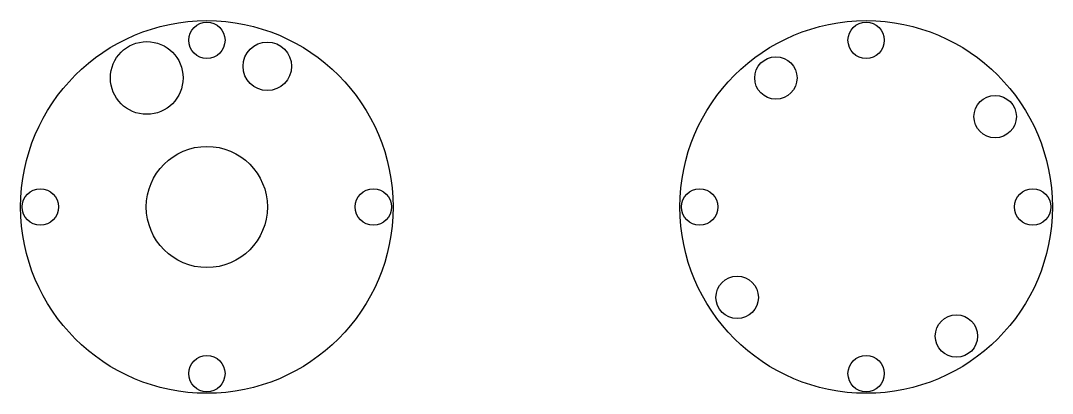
# Model space of a CAD drawing. Header units: millimetres. Extents: x 60 to 230, y 110 to 172.
import ezdxf

# ---------------------------------------------------------------- set-up
doc = ezdxf.new("R2010")
doc.units = ezdxf.units.MM

msp = doc.modelspace()

# ---------------------------------------------------------------- linework, layer by layer
at = {"color": 7, "linetype": 'Continuous', "lineweight": 25}
for centre, radius in [((90.71, 141.11), 30.75), ((90.71, 168.61), 3), ((199.58, 141.11), 30.75), ((199.58, 168.61), 3), ((80.78, 162.4), 6), ((100.69, 164.33), 4), ((184.67, 162.4), 3.5), ((220.88, 156.02), 3.5), ((90.71, 141.11), 10), ((63.21, 141.11), 3), ((118.21, 141.11), 3), ((172.08, 141.11), 3), ((227.08, 141.11), 3), ((178.28, 126.19), 3.5), ((214.49, 119.81), 3.5), ((90.71, 113.61), 3), ((199.58, 113.61), 3)]:
    msp.add_circle(centre, radius, dxfattribs=at)

doc.saveas('drawing.dxf')
